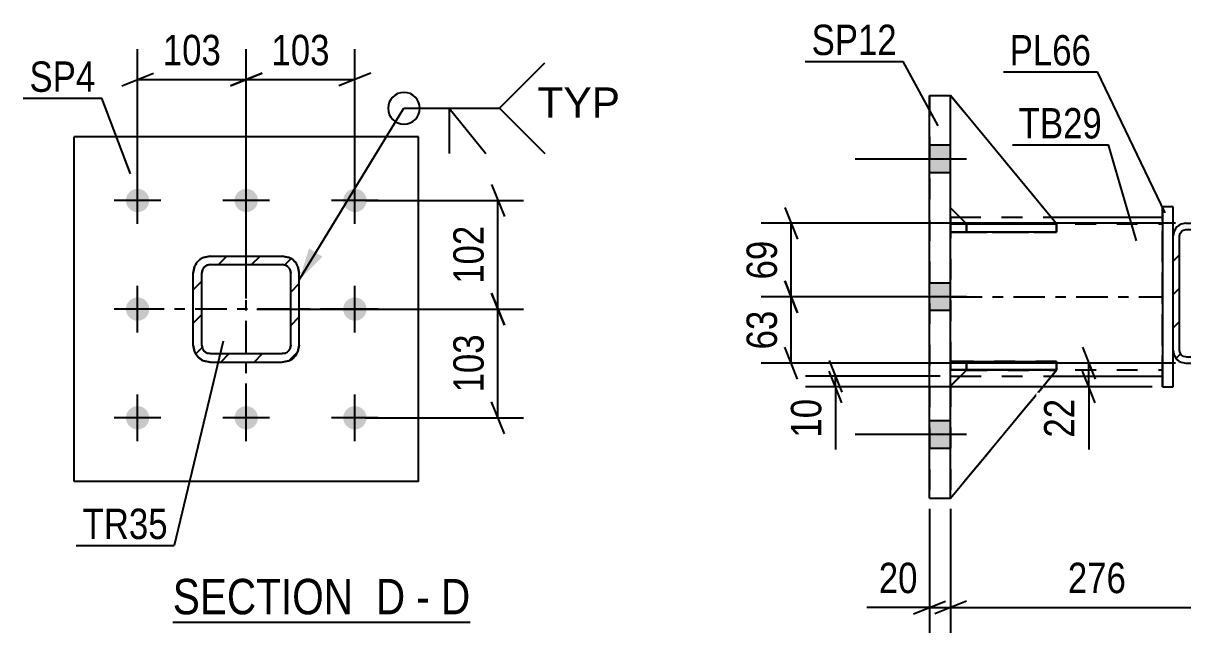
# Model space of a CAD drawing. Header units: millimetres. Extents: x 0 to 841, y 0 to 594.
# Drawn here: x 93.2 to 202.6, y 114.7 to 172.2 of the extents above; entities that cross this region are included whole.
import ezdxf

# ---------------------------------------------------------------- set-up
doc = ezdxf.new("R2010")
doc.units = ezdxf.units.MM
doc.linetypes.add('DXK_LINE_DOT2', pattern=[3.9198, 1.9599, -1.9599])
doc.linetypes.add('DXK_LINE_DOT3', pattern=[5.9187, 2.979, -0.9799, 0.9799, -0.9799])
doc.styles.add('Arial', font='ARIAL.TTF', dxfattribs={"height": 0.2})
doc.styles.add('Arial Narrow', font='ARIALN.TTF', dxfattribs={"height": 0.2})

# ---------------------------------------------------------------- blocks, each defined once
blk = doc.blocks.new('Unknown-247343161-14 - 48028')
at = {"color": 6, "linetype": 'Continuous'}
blk.add_line((107.3, 115.69), (135.37, 115.69), dxfattribs=at)
at = {"color": 0, "linetype": 'Continuous'}
for points in [[(125.41, 116.44), (125.41, 119.94), (107.3, 119.94), (107.3, 116.44)], [(129.22, 116.44), (129.22, 119.94), (126.46, 119.94), (126.46, 116.44)], [(131.55, 116.44), (131.55, 119.94), (130.27, 119.94), (130.27, 116.44)], [(135.37, 116.44), (135.37, 119.94), (132.6, 119.94), (132.6, 116.44)]]:
    blk.add_wipeout(points, dxfattribs=at)
at = {"color": 7, "linetype": 'Continuous', "style": 'Arial Narrow'}
for s, p in [('SECTION ', (107.3, 116.44)), ('D', (126.46, 116.44)), ('D', (132.6, 116.44)), ('-', (130.27, 116.44))]:
    blk.add_text(s, height=3.34, dxfattribs=at).set_placement(p)
blk = doc.blocks.new('Part-247343161-48049 - 48028')
at = {"color": 2, "linetype": 'Continuous'}
for p, q in [((130.48, 161.48), (97.98, 161.48)), ((97.98, 128.98), (97.98, 161.48)), ((130.48, 128.98), (130.48, 161.48)), ((130.48, 128.98), (97.98, 128.98))]:
    blk.add_line(p, q, dxfattribs=at)
blk = doc.blocks.new('Part-247343161-48150 - 48028')
at = {"linetype": 'Continuous'}
h = blk.add_hatch(dxfattribs=at)
h.set_pattern_fill('', scale=0.7, style=0, pattern_type=0)
h.set_pattern_definition([(45, (118.2388, 140.3555), (-1.57154, 1.57154), [])])
h.paths.add_polyline_path([(117.63, 140.23), (118.24, 140.36), (118.76, 140.7), (119.1, 141.22), (119.23, 141.83), (119.23, 148.63), (119.1, 149.25), (118.76, 149.77), (118.24, 150.11), (117.63, 150.23), (110.83, 150.23), (110.21, 150.11), (109.7, 149.77), (109.35, 149.25), (109.23, 148.63), (109.23, 141.83), (109.35, 141.22), (109.7, 140.7), (110.21, 140.36), (110.83, 140.23)])
h.paths.add_polyline_path([(110.83, 141.03), (110.52, 141.09), (110.26, 141.27), (110.09, 141.53), (110.03, 141.83), (110.03, 148.63), (110.09, 148.94), (110.26, 149.2), (110.52, 149.37), (110.83, 149.43), (117.63, 149.43), (117.93, 149.37), (118.19, 149.2), (118.37, 148.94), (118.43, 148.63), (118.43, 141.83), (118.37, 141.53), (118.19, 141.27), (117.93, 141.09), (117.63, 141.03)])
at = {"color": 7, "linetype": 'DXK_LINE_DOT3'}
for p, q in [((114.23, 135.23), (114.23, 155.23)), ((124.23, 145.23), (104.23, 145.23))]:
    blk.add_line(p, q, dxfattribs=at)
at = {"color": 7, "linetype": 'DXK_LINE_DOT2'}
for p, q in [((110.21, 150.11), (110.83, 150.23)), ((110.83, 150.23), (117.63, 150.23)), ((117.63, 150.23), (118.24, 150.11)), ((109.23, 148.63), (109.35, 149.25)), ((110.09, 148.94), (110.03, 148.63)), ((110.83, 149.43), (110.52, 149.37)), ((110.83, 149.43), (117.63, 149.43)), ((117.93, 149.37), (117.63, 149.43)), ((118.43, 148.63), (118.37, 148.94)), ((119.1, 149.25), (119.23, 148.63)), ((109.23, 141.83), (109.23, 148.63)), ((110.03, 141.83), (110.03, 148.63)), ((118.43, 141.83), (118.43, 148.63)), ((119.23, 141.83), (119.23, 148.63)), ((109.35, 141.22), (109.23, 141.83)), ((110.03, 141.83), (110.09, 141.53)), ((118.37, 141.53), (118.43, 141.83)), ((119.23, 141.83), (119.1, 141.22)), ((110.83, 140.23), (110.21, 140.36)), ((110.52, 141.09), (110.83, 141.03)), ((110.83, 141.03), (117.63, 141.03)), ((110.83, 140.23), (117.63, 140.23)), ((117.63, 141.03), (117.93, 141.09)), ((118.24, 140.36), (117.63, 140.23))]:
    blk.add_line(p, q, dxfattribs=at)
at = {"color": 2, "linetype": 'Continuous'}
for p, q in [((110.83, 150.23), (110.21, 150.11)), ((110.83, 150.23), (117.63, 150.23)), ((118.24, 150.11), (117.63, 150.23)), ((109.35, 149.25), (109.23, 148.63)), ((110.03, 148.63), (110.09, 148.94)), ((110.52, 149.37), (110.83, 149.43)), ((110.83, 149.43), (117.63, 149.43)), ((117.63, 149.43), (117.93, 149.37)), ((118.37, 148.94), (118.43, 148.63)), ((119.23, 148.63), (119.1, 149.25)), ((109.23, 141.83), (109.23, 148.63)), ((110.03, 141.83), (110.03, 148.63)), ((118.43, 141.83), (118.43, 148.63)), ((119.23, 141.83), (119.23, 148.63)), ((109.23, 141.83), (109.35, 141.22)), ((110.09, 141.53), (110.03, 141.83)), ((118.43, 141.83), (118.37, 141.53)), ((119.1, 141.22), (119.23, 141.83)), ((110.21, 140.36), (110.83, 140.23)), ((110.83, 141.03), (110.52, 141.09)), ((110.83, 141.03), (117.63, 141.03)), ((110.83, 140.23), (117.63, 140.23)), ((117.93, 141.09), (117.63, 141.03)), ((117.63, 140.23), (118.24, 140.36))]:
    blk.add_line(p, q, dxfattribs=at)
at = {"color": 7, "linetype": 'DXK_LINE_DOT2'}
for centre, radius, start, end in [((110.83, 148.63), 1.6, 112.5, 157.5), ((117.63, 148.63), 1.6, 22.5, 67.5), ((110.83, 148.63), 0.8, 112.5, 157.5), ((117.63, 148.63), 0.8, 22.5, 67.5), ((110.83, 141.83), 1.6, 202.5, 247.5), ((110.83, 141.83), 0.8, 202.5, 247.5), ((117.63, 141.83), 0.8, 292.5, 337.5), ((117.63, 141.83), 1.6, 292.5, 337.5)]:
    blk.add_arc(centre, radius, start, end, dxfattribs=at)
at = {"color": 2, "linetype": 'Continuous'}
for centre, radius, start, end in [((110.83, 148.63), 1.6, 112.5, 157.5), ((117.63, 148.63), 1.6, 22.5, 67.5), ((110.83, 148.63), 0.8, 112.5, 157.5), ((117.63, 148.63), 0.8, 22.5, 67.5), ((110.83, 141.83), 1.6, 202.5, 247.5), ((110.83, 141.83), 0.8, 202.5, 247.5), ((117.63, 141.83), 0.8, 292.5, 337.5), ((117.63, 141.83), 1.6, 292.5, 337.5)]:
    blk.add_arc(centre, radius, start, end, dxfattribs=at)
blk = doc.blocks.new('Bolt-247343161-48155 - 48028')
at = {"linetype": 'Continuous'}
for points in [[(103.98, 154.38, -1), (103.98, 156.58, -1)], [(114.23, 154.38, -1), (114.23, 156.58, -1)], [(124.48, 154.38, -1), (124.48, 156.58, -1)], [(103.98, 144.13, -1), (103.98, 146.33, -1)], [(124.48, 144.13, -1), (124.48, 146.33, -1)], [(103.98, 133.88, -1), (103.98, 136.08, -1)], [(114.23, 133.88, -1), (114.23, 136.08, -1)], [(124.48, 133.88, -1), (124.48, 136.08, -1)]]:
    blk.add_hatch(color=1, dxfattribs=at).paths.add_polyline_path(points)
at = {"color": 1, "linetype": 'Continuous'}
for p, q in [((103.98, 153.28), (103.98, 157.68)), ((114.23, 153.28), (114.23, 157.68)), ((124.48, 153.28), (124.48, 157.68)), ((106.18, 155.48), (101.78, 155.48)), ((116.43, 155.48), (112.03, 155.48)), ((126.68, 155.48), (122.28, 155.48)), ((103.98, 143.03), (103.98, 147.43)), ((124.48, 143.03), (124.48, 147.43)), ((106.18, 145.23), (101.78, 145.23)), ((126.68, 145.23), (122.28, 145.23)), ((103.98, 132.78), (103.98, 137.18)), ((114.23, 132.78), (114.23, 137.18)), ((124.48, 132.78), (124.48, 137.18)), ((106.18, 134.98), (101.78, 134.98)), ((116.43, 134.98), (112.03, 134.98)), ((126.68, 134.98), (122.28, 134.98))]:
    blk.add_line(p, q, dxfattribs=at)
blk = doc.blocks.new('Part-247343161-48251 - 48227')
at = {"color": 2, "linetype": 'Continuous'}
for p, q in [((201.69, 154.89), (200.69, 154.89)), ((200.69, 154.89), (200.69, 137.89)), ((201.69, 137.89), (201.69, 154.89)), ((200.69, 137.89), (201.69, 137.89))]:
    blk.add_line(p, q, dxfattribs=at)
at = {"color": 7, "linetype": 'DXK_LINE_DOT2'}
for p, q in [((200.69, 137.89), (200.69, 154.89)), ((201.69, 137.89), (201.69, 154.89))]:
    blk.add_line(p, q, dxfattribs=at)
blk = doc.blocks.new('Part-247343161-48252 - 48227')
at = {"color": 2, "linetype": 'Continuous'}
for p, q in [((180.69, 153.89), (181.58, 153.89)), ((190.19, 153.89), (200.69, 153.89)), ((180.69, 138.89), (181.6, 138.89)), ((190.2, 138.89), (200.69, 138.89))]:
    blk.add_line(p, q, dxfattribs=at)
at = {"color": 7, "linetype": 'DXK_LINE_DOT2'}
for p, q in [((180.69, 153.89), (180.69, 153.89)), ((180.69, 153.89), (180.69, 138.89)), ((180.69, 138.89), (180.69, 153.89)), ((180.69, 153.89), (180.69, 153.89)), ((180.69, 153.29), (180.69, 153.29)), ((180.69, 153.29), (200.69, 153.29)), ((181.58, 153.89), (190.19, 153.89)), ((200.69, 138.89), (200.69, 153.89)), ((200.69, 138.89), (200.69, 153.89)), ((180.69, 139.49), (180.69, 139.49)), ((180.69, 139.49), (200.69, 139.49)), ((180.69, 138.89), (180.69, 138.89)), ((180.69, 138.89), (180.69, 138.89)), ((181.6, 138.89), (190.2, 138.89))]:
    blk.add_line(p, q, dxfattribs=at)
at = {"color": 7, "linetype": 'DXK_LINE_DOT3'}
blk.add_line((180.69, 146.39), (200.69, 146.39), dxfattribs=at)
blk = doc.blocks.new('Part-247343161-48261 - 48227')
at = {"color": 7, "linetype": 'DXK_LINE_DOT2'}
for p, q in [((182.19, 139.48), (180.69, 137.98)), ((180.69, 127.39), (190.69, 139.48)), ((180.69, 137.98), (182.19, 139.48)), ((190.69, 139.48), (180.69, 127.39)), ((190.69, 139.48), (182.19, 139.48)), ((182.19, 139.48), (182.19, 139.48)), ((182.19, 139.48), (190.69, 139.48)), ((190.69, 139.48), (190.69, 139.48)), ((180.69, 137.98), (180.69, 127.39))]:
    blk.add_line(p, q, dxfattribs=at)
blk = doc.blocks.new('Part-247343161-48262 - 48227')
at = {"color": 2, "linetype": 'Continuous'}
for p, q in [((182.19, 139.48), (180.69, 137.98)), ((180.69, 127.39), (190.69, 139.48)), ((190.69, 139.48), (182.19, 139.48)), ((182.19, 139.48), (182.19, 139.48)), ((190.69, 139.48), (190.69, 139.48))]:
    blk.add_line(p, q, dxfattribs=at)
at = {"color": 7, "linetype": 'DXK_LINE_DOT2'}
for p, q in [((180.69, 137.98), (182.19, 139.48)), ((180.69, 127.39), (190.69, 139.48)), ((182.19, 139.48), (190.69, 139.48)), ((180.69, 137.98), (180.69, 127.39))]:
    blk.add_line(p, q, dxfattribs=at)
blk = doc.blocks.new('Part-247343161-48263 - 48227')
at = {"color": 7, "linetype": 'DXK_LINE_DOT2'}
for p, q in [((180.69, 154.78), (180.69, 165.39)), ((180.69, 165.39), (190.69, 153.28)), ((180.69, 165.39), (190.69, 153.28)), ((182.19, 153.28), (180.69, 154.78)), ((182.19, 153.28), (180.69, 154.78)), ((190.69, 153.28), (182.19, 153.28)), ((182.19, 153.28), (182.19, 153.28)), ((182.19, 153.28), (190.69, 153.28)), ((190.69, 153.28), (190.69, 153.28))]:
    blk.add_line(p, q, dxfattribs=at)
blk = doc.blocks.new('Part-247343161-48264 - 48227')
at = {"color": 2, "linetype": 'Continuous'}
for p, q in [((180.69, 165.39), (180.69, 165.39)), ((190.69, 153.28), (180.69, 165.39)), ((182.18, 153.29), (180.69, 154.78)), ((189.44, 153.28), (190.69, 153.28)), ((190.69, 153.28), (190.69, 153.28))]:
    blk.add_line(p, q, dxfattribs=at)
at = {"color": 7, "linetype": 'DXK_LINE_DOT2'}
for p, q in [((180.69, 165.39), (190.69, 153.28)), ((180.69, 165.39), (180.69, 165.39)), ((180.69, 154.78), (180.69, 165.39)), ((182.19, 153.28), (180.69, 154.78)), ((182.19, 153.28), (182.18, 153.29)), ((190.69, 153.28), (182.19, 153.28)), ((182.19, 153.28), (182.19, 153.28)), ((182.19, 153.28), (189.44, 153.28))]:
    blk.add_line(p, q, dxfattribs=at)
blk = doc.blocks.new('Part-247343161-48265 - 48227')
at = {"color": 7, "linetype": 'DXK_LINE_DOT2'}
for p, q in [((180.69, 140.29), (182.19, 140.29)), ((190.69, 140.29), (180.69, 140.29)), ((180.69, 140.29), (180.69, 140.29)), ((180.69, 140.29), (180.69, 139.49)), ((180.69, 140.29), (180.69, 139.49)), ((182.19, 140.29), (190.69, 140.29)), ((182.19, 140.29), (182.19, 139.49)), ((190.69, 140.29), (190.69, 139.49)), ((182.19, 139.49), (180.69, 139.49)), ((180.69, 139.49), (190.69, 139.49)), ((180.69, 139.49), (180.69, 139.49)), ((190.69, 139.49), (182.19, 139.49))]:
    blk.add_line(p, q, dxfattribs=at)
blk = doc.blocks.new('Part-247343161-48266 - 48227')
at = {"color": 7, "linetype": 'DXK_LINE_DOT2'}
for p, q in [((180.69, 153.29), (182.19, 153.29)), ((190.69, 153.29), (180.69, 153.29)), ((180.69, 153.29), (180.69, 153.29)), ((180.69, 153.29), (180.69, 152.49)), ((180.69, 153.29), (180.69, 152.49)), ((182.19, 153.29), (190.69, 153.29)), ((182.19, 153.29), (182.19, 152.49)), ((190.69, 153.29), (190.69, 152.49)), ((182.19, 152.49), (180.69, 152.49)), ((180.69, 152.49), (190.69, 152.49)), ((180.69, 152.49), (180.69, 152.49)), ((190.69, 152.49), (182.19, 152.49))]:
    blk.add_line(p, q, dxfattribs=at)
blk = doc.blocks.new('Part-247343161-48267 - 48227')
at = {"color": 2, "linetype": 'Continuous'}
for p, q in [((180.69, 139.49), (180.69, 140.29)), ((180.69, 140.29), (190.69, 140.29)), ((180.69, 140.29), (180.69, 140.29)), ((190.69, 139.49), (190.69, 140.29)), ((190.69, 139.49), (180.69, 139.49)), ((180.69, 139.49), (180.69, 139.49))]:
    blk.add_line(p, q, dxfattribs=at)
at = {"color": 7, "linetype": 'DXK_LINE_DOT2'}
for p, q in [((180.69, 139.49), (180.69, 140.29)), ((182.19, 140.29), (180.69, 140.29)), ((182.19, 139.49), (182.19, 140.29)), ((190.69, 140.29), (182.19, 140.29)), ((180.69, 139.49), (182.19, 139.49)), ((182.19, 139.49), (190.69, 139.49))]:
    blk.add_line(p, q, dxfattribs=at)
blk = doc.blocks.new('Part-247343161-48268 - 48227')
at = {"color": 2, "linetype": 'Continuous'}
for p, q in [((180.69, 152.49), (180.69, 153.29)), ((180.69, 153.29), (189.44, 153.29)), ((180.69, 153.29), (180.69, 153.29)), ((190.69, 153.29), (190.68, 153.29)), ((190.69, 152.49), (190.69, 153.29)), ((190.69, 152.49), (180.69, 152.49)), ((180.69, 152.49), (180.69, 152.49))]:
    blk.add_line(p, q, dxfattribs=at)
at = {"color": 7, "linetype": 'DXK_LINE_DOT2'}
for p, q in [((180.69, 152.49), (180.69, 153.29)), ((182.19, 153.29), (180.69, 153.29)), ((182.19, 152.49), (182.19, 153.29)), ((182.19, 153.29), (190.68, 153.29)), ((180.69, 152.49), (182.19, 152.49)), ((182.19, 152.49), (190.69, 152.49))]:
    blk.add_line(p, q, dxfattribs=at)
blk = doc.blocks.new('Part-247343161-48269 - 48227')
at = {"color": 2, "linetype": 'Continuous'}
for p, q in [((178.69, 165.39), (178.69, 165.39)), ((178.69, 165.39), (180.69, 165.39)), ((178.69, 127.39), (178.69, 165.39)), ((180.69, 127.39), (180.69, 165.39)), ((178.69, 127.39), (178.69, 127.39)), ((178.69, 127.39), (180.69, 127.39))]:
    blk.add_line(p, q, dxfattribs=at)
at = {"color": 7, "linetype": 'DXK_LINE_DOT2'}
for p, q in [((178.69, 165.39), (178.69, 127.39)), ((180.69, 127.39), (180.69, 165.39))]:
    blk.add_line(p, q, dxfattribs=at)
blk = doc.blocks.new('Part-247343161-48348 - 48227')
at = {"linetype": 'Continuous'}
h = blk.add_hatch(dxfattribs=at)
h.set_pattern_fill('', scale=0.7, style=0, pattern_type=0)
h.set_pattern_definition([(45, (214.1521, 140.2181), (-1.57154, 1.57154), [])])
h.paths.add_polyline_path([(213.69, 140.13), (214.15, 140.22), (214.54, 140.48), (214.8, 140.87), (214.89, 141.33), (214.89, 152.13), (214.8, 152.59), (214.54, 152.98), (214.15, 153.24), (213.69, 153.33), (202.89, 153.33), (202.43, 153.24), (202.04, 152.98), (201.78, 152.59), (201.69, 152.13), (201.69, 141.33), (201.78, 140.87), (202.04, 140.48), (202.43, 140.22), (202.89, 140.13)])
h.paths.add_polyline_path([(202.89, 140.73), (202.66, 140.77), (202.47, 140.9), (202.34, 141.1), (202.29, 141.33), (202.29, 152.13), (202.34, 152.36), (202.47, 152.55), (202.66, 152.68), (202.89, 152.73), (213.69, 152.73), (213.92, 152.68), (214.12, 152.55), (214.25, 152.36), (214.29, 152.13), (214.29, 141.33), (214.25, 141.1), (214.12, 140.9), (213.92, 140.77), (213.69, 140.73)])
blk.add_hatch(color=30, dxfattribs=at).paths.add_polyline_path([(208.29, 146.63, -1), (208.29, 146.83, -1)])
at = {"color": 2, "linetype": 'Continuous'}
for p, q in [((202.89, 153.33), (202.43, 153.24)), ((202.89, 153.33), (213.69, 153.33)), ((214.15, 153.24), (213.69, 153.33)), ((201.78, 152.59), (201.69, 152.13)), ((201.69, 141.33), (201.69, 152.13)), ((202.29, 152.13), (202.34, 152.36)), ((202.29, 141.33), (202.29, 152.13)), ((202.34, 152.36), (202.47, 152.55)), ((202.47, 152.55), (202.66, 152.68)), ((202.66, 152.68), (202.89, 152.73)), ((202.89, 152.73), (213.69, 152.73)), ((213.69, 152.73), (213.92, 152.68)), ((213.92, 152.68), (214.12, 152.55)), ((214.12, 152.55), (214.25, 152.36)), ((214.25, 152.36), (214.29, 152.13)), ((214.29, 141.33), (214.29, 152.13)), ((214.89, 152.13), (214.8, 152.59)), ((214.89, 141.33), (214.89, 152.13)), ((201.69, 141.33), (201.78, 140.87)), ((202.34, 141.1), (202.29, 141.33)), ((214.29, 141.33), (214.25, 141.1)), ((214.8, 140.87), (214.89, 141.33)), ((202.47, 140.9), (202.34, 141.1)), ((202.43, 140.22), (202.89, 140.13)), ((202.66, 140.77), (202.47, 140.9)), ((202.89, 140.73), (202.66, 140.77)), ((202.89, 140.73), (213.69, 140.73)), ((202.89, 140.13), (213.69, 140.13)), ((213.92, 140.77), (213.69, 140.73)), ((213.69, 140.13), (214.15, 140.22)), ((214.12, 140.9), (213.92, 140.77)), ((214.25, 141.1), (214.12, 140.9))]:
    blk.add_line(p, q, dxfattribs=at)
at = {"color": 7, "linetype": 'DXK_LINE_DOT3'}
blk.add_line((208.29, 146.73), (208.29, 146.73), dxfattribs=at)
at = {"color": 30, "linetype": 'DXK_LINE_DOT3'}
blk.add_line((208.29, 146.73), (208.29, 146.73), dxfattribs=at)
at = {"color": 30, "linetype": 'Continuous'}
blk.add_circle((208.29, 146.73), 0.1, dxfattribs=at)
at = {"color": 2, "linetype": 'Continuous'}
for centre, start, end in [((202.89, 152.13), 112.5, 157.5), ((213.69, 152.13), 22.5, 67.5), ((202.89, 141.33), 202.5, 247.5), ((213.69, 141.33), 292.5, 337.5)]:
    blk.add_arc(centre, 1.2, start, end, dxfattribs=at)
blk = doc.blocks.new('Bolt-247343161-48355 - 48227')
at = {"linetype": 'Continuous'}
for points in [[(180.69, 158.09), (180.69, 160.69), (178.69, 160.69), (178.69, 158.09)], [(180.69, 158.09), (180.69, 160.69), (178.69, 160.69), (178.69, 158.09)], [(180.69, 158.09), (180.69, 160.69), (178.69, 160.69), (178.69, 158.09)], [(180.69, 145.09), (180.69, 147.69), (178.69, 147.69), (178.69, 145.09)], [(180.69, 145.09), (180.69, 147.69), (178.69, 147.69), (178.69, 145.09)], [(180.69, 132.09), (180.69, 134.69), (178.69, 134.69), (178.69, 132.09)], [(180.69, 132.09), (180.69, 134.69), (178.69, 134.69), (178.69, 132.09)], [(180.69, 132.09), (180.69, 134.69), (178.69, 134.69), (178.69, 132.09)]]:
    blk.add_hatch(color=1, dxfattribs=at).paths.add_polyline_path(points)
at = {"color": 1, "linetype": 'Continuous'}
for p, q in [((180.69, 160.69), (178.69, 160.69)), ((180.69, 160.69), (178.69, 160.69)), ((180.69, 160.69), (178.69, 160.69)), ((182.19, 159.39), (171.69, 159.39)), ((182.19, 159.39), (171.69, 159.39)), ((182.19, 159.39), (171.69, 159.39)), ((180.69, 158.09), (178.69, 158.09)), ((180.69, 158.09), (178.69, 158.09)), ((180.69, 158.09), (178.69, 158.09)), ((180.69, 147.69), (178.69, 147.69)), ((180.69, 147.69), (178.69, 147.69)), ((182.19, 146.39), (171.69, 146.39)), ((182.19, 146.39), (171.69, 146.39)), ((180.69, 145.09), (178.69, 145.09)), ((180.69, 145.09), (178.69, 145.09)), ((180.69, 134.69), (178.69, 134.69)), ((180.69, 134.69), (178.69, 134.69)), ((180.69, 134.69), (178.69, 134.69)), ((182.19, 133.39), (171.69, 133.39)), ((182.19, 133.39), (171.69, 133.39)), ((182.19, 133.39), (171.69, 133.39)), ((180.69, 132.09), (178.69, 132.09)), ((180.69, 132.09), (178.69, 132.09)), ((180.69, 132.09), (178.69, 132.09))]:
    blk.add_line(p, q, dxfattribs=at)
blk = doc.blocks.new('StraightDimension-247343161-49465 - 48028')
at = {"color": 7, "linetype": 'Continuous'}
for p, q in [((137.38, 156.98), (138.58, 153.98)), ((125.48, 155.48), (140.38, 155.48)), ((137.98, 145.23), (137.98, 155.48)), ((138.58, 143.73), (137.38, 146.73)), ((115.23, 145.23), (140.38, 145.23))]:
    blk.add_line(p, q, dxfattribs=at)
at = {"color": 0}
blk.add_wipeout([(137.23, 153.7), (133.03, 153.7), (133.03, 147.02), (137.23, 147.02)], dxfattribs=at)
at = {"color": 3, "style": 'Arial Narrow'}
blk.add_text('102', height=2.863, rotation=90.0002, dxfattribs=at).set_placement((136.63, 147.62))
blk = doc.blocks.new('StraightDimension-247343161-49370 - 48028')
at = {"color": 7, "linetype": 'Continuous'}
for p, q in [((114.23, 146.23), (114.23, 169.74)), ((124.48, 156.48), (124.48, 169.74)), ((112.73, 166.29), (115.73, 167.49)), ((125.98, 167.49), (122.98, 166.29)), ((114.23, 166.89), (124.48, 166.89))]:
    blk.add_line(p, q, dxfattribs=at)
at = {"color": 0}
blk.add_wipeout([(122.69, 167.64), (122.69, 171.84), (116.01, 171.84), (116.01, 167.64)], dxfattribs=at)
at = {"color": 3, "style": 'Arial Narrow'}
blk.add_text('103', height=2.863, dxfattribs=at).set_placement((116.61, 168.24))
blk = doc.blocks.new('StraightDimension-247343161-49371 - 48028')
at = {"color": 7, "linetype": 'Continuous'}
for p, q in [((103.98, 156.48), (103.98, 169.74)), ((114.23, 146.23), (114.23, 169.74)), ((102.48, 166.29), (105.48, 167.49)), ((115.73, 167.49), (112.73, 166.29)), ((103.98, 166.89), (114.23, 166.89))]:
    blk.add_line(p, q, dxfattribs=at)
at = {"color": 0}
blk.add_wipeout([(112.44, 167.64), (112.44, 171.84), (105.76, 171.84), (105.76, 167.64)], dxfattribs=at)
at = {"color": 3, "style": 'Arial Narrow'}
blk.add_text('103', height=2.863, dxfattribs=at).set_placement((106.36, 168.24))
blk = doc.blocks.new('StraightDimension-247343161-49466 - 48028')
at = {"color": 7, "linetype": 'Continuous'}
for p, q in [((137.38, 146.73), (138.58, 143.73)), ((115.23, 145.23), (140.38, 145.23)), ((137.98, 134.98), (137.98, 145.23)), ((138.58, 133.48), (137.38, 136.48)), ((125.48, 134.98), (140.38, 134.98))]:
    blk.add_line(p, q, dxfattribs=at)
at = {"color": 0}
blk.add_wipeout([(137.23, 143.45), (133.03, 143.45), (133.03, 136.77), (137.23, 136.77)], dxfattribs=at)
at = {"color": 3, "style": 'Arial Narrow'}
blk.add_text('103', height=2.863, rotation=90.0002, dxfattribs=at).set_placement((136.63, 137.37))
blk = doc.blocks.new('StraightDimension-247343161-49528 - 48227')
at = {"color": 7, "linetype": 'Continuous'}
for p, q in [((165.05, 154.83), (166.25, 151.83)), ((201.89, 153.33), (162.8, 153.33)), ((165.65, 146.39), (165.65, 153.33)), ((166.25, 144.89), (165.05, 147.89)), ((172.56, 146.39), (162.8, 146.39))]:
    blk.add_line(p, q, dxfattribs=at)
at = {"color": 0}
blk.add_wipeout([(164.9, 152.28), (160.7, 152.28), (160.7, 147.43), (164.9, 147.43)], dxfattribs=at)
at = {"color": 3, "style": 'Arial Narrow'}
blk.add_text('69', height=2.863, rotation=90.0002, dxfattribs=at).set_placement((164.3, 148.03))
blk = doc.blocks.new('StraightDimension-247343161-50728 - 48227')
at = {"color": 7, "linetype": 'Continuous'}
for p, q in [((178.69, 126.39), (178.69, 114.69)), ((180.69, 126.39), (180.69, 114.69)), ((178.69, 117.09), (172.78, 117.09)), ((178.69, 117.09), (172.78, 117.09)), ((177.19, 116.49), (180.19, 117.69)), ((178.69, 117.09), (180.69, 117.09)), ((182.19, 117.69), (179.19, 116.49))]:
    blk.add_line(p, q, dxfattribs=at)
at = {"color": 0}
blk.add_wipeout([(178.17, 117.84), (178.17, 122.04), (173.31, 122.04), (173.31, 117.84)], dxfattribs=at)
at = {"color": 3, "style": 'Arial Narrow'}
blk.add_text('20', height=2.863, dxfattribs=at).set_placement((173.91, 118.44))
blk = doc.blocks.new('StraightDimension-247343161-49591 - 48227')
at = {"color": 7, "linetype": 'Continuous'}
for p, q in [((169.23, 140.39), (170.43, 137.39)), ((170.43, 136.39), (169.23, 139.39)), ((179.69, 138.89), (166.98, 138.89)), ((199.69, 137.89), (166.98, 137.89)), ((169.83, 137.89), (169.83, 138.89)), ((169.83, 137.89), (169.83, 131.98)), ((169.83, 137.89), (169.83, 131.98))]:
    blk.add_line(p, q, dxfattribs=at)
at = {"color": 0}
blk.add_wipeout([(169.08, 137.36), (164.88, 137.36), (164.88, 132.51), (169.08, 132.51)], dxfattribs=at)
at = {"color": 3, "style": 'Arial Narrow'}
blk.add_text('10', height=2.863, rotation=90.0002, dxfattribs=at).set_placement((168.48, 133.11))
blk = doc.blocks.new('StraightDimension-247343161-50727 - 48227')
at = {"color": 7, "linetype": 'Continuous'}
for p, q in [((208.29, 145.73), (208.29, 114.69)), ((180.69, 126.39), (180.69, 114.69)), ((182.19, 117.69), (179.19, 116.49)), ((180.69, 117.09), (208.29, 117.09)), ((206.79, 116.49), (209.79, 117.69))]:
    blk.add_line(p, q, dxfattribs=at)
at = {"color": 0}
blk.add_wipeout([(197.83, 117.84), (197.83, 122.04), (191.15, 122.04), (191.15, 117.84)], dxfattribs=at)
at = {"color": 3, "style": 'Arial Narrow'}
blk.add_text('276', height=2.863, dxfattribs=at).set_placement((191.75, 118.44))
blk = doc.blocks.new('StraightDimension-247343161-49529 - 48227')
at = {"color": 7, "linetype": 'Continuous'}
for p, q in [((165.05, 147.89), (166.25, 144.89)), ((172.56, 146.39), (162.8, 146.39)), ((165.65, 140.13), (165.65, 146.39)), ((166.25, 138.63), (165.05, 141.63)), ((201.89, 140.13), (162.8, 140.13))]:
    blk.add_line(p, q, dxfattribs=at)
at = {"color": 0}
blk.add_wipeout([(164.9, 145.68), (160.7, 145.68), (160.7, 140.83), (164.9, 140.83)], dxfattribs=at)
at = {"color": 3, "style": 'Arial Narrow'}
blk.add_text('63', height=2.863, rotation=90.0002, dxfattribs=at).set_placement((164.3, 141.43))
blk = doc.blocks.new('StraightDimension-247343161-49568 - 48227')
at = {"color": 7, "linetype": 'Continuous'}
for p, q in [((193.12, 141.63), (194.32, 138.63)), ((201.89, 140.13), (190.87, 140.13)), ((193.72, 137.89), (193.72, 140.13)), ((194.32, 136.39), (193.12, 139.39)), ((199.69, 137.89), (190.87, 137.89)), ((193.72, 137.89), (193.72, 131.98)), ((193.72, 137.89), (193.72, 131.98))]:
    blk.add_line(p, q, dxfattribs=at)
at = {"color": 0}
blk.add_wipeout([(192.97, 137.36), (188.77, 137.36), (188.77, 132.51), (192.97, 132.51)], dxfattribs=at)
at = {"color": 3, "style": 'Arial Narrow'}
blk.add_text('22', height=2.863, rotation=90.0002, dxfattribs=at).set_placement((192.37, 133.11))
blk = doc.blocks.new('Mark-247343161-49457 - 48028')
at = {"color": 30, "linetype": 'Continuous'}
for p in [(112.04, 142.22), (98.19, 122.94)]:
    blk.add_line(p, (107.43, 122.94), dxfattribs=at)
at = {"color": 0}
blk.add_wipeout([(106.83, 123.54), (106.83, 126.54), (98.79, 126.54), (98.79, 123.54)], dxfattribs=at)
blk.add_wipeout([(106.83, 123.54), (106.83, 126.54), (98.79, 126.54), (98.79, 123.54)], dxfattribs=at)
at = {"color": 3, "style": 'Arial Narrow'}
blk.add_text('TR35', height=2.863, dxfattribs=at).set_placement((98.79, 123.54))
blk = doc.blocks.new('Mark-247343161-49513 - 48028')
at = {"color": 30, "linetype": 'Continuous'}
for p in [(93.18, 165.13), (103.3, 158)]:
    blk.add_line(p, (100.6, 165.13), dxfattribs=at)
at = {"color": 0}
blk.add_wipeout([(100, 165.73), (100, 168.73), (93.78, 168.73), (93.78, 165.73)], dxfattribs=at)
blk.add_wipeout([(100, 165.73), (100, 168.73), (93.78, 168.73), (93.78, 165.73)], dxfattribs=at)
at = {"color": 3, "style": 'Arial Narrow'}
blk.add_text('SP4', height=2.863, dxfattribs=at).set_placement((93.78, 165.73))
blk = doc.blocks.new('WeldMark-247343161-49662 - 48028')
at = {"linetype": 'Continuous'}
blk.add_hatch(color=30, dxfattribs=at).paths.add_polyline_path([(121.43, 150.17), (119.23, 148), (120.15, 150.95)])
at = {"color": 30, "linetype": 'Continuous'}
for p, q in [((119.23, 148), (129.11, 164.18)), ((129.11, 164.18), (138.11, 164.18))]:
    blk.add_line(p, q, dxfattribs=at)
at = {"color": 3, "linetype": 'Continuous'}
for q in [(136.82, 159.9), (133.39, 159.9)]:
    blk.add_line((133.39, 164.18), q, dxfattribs=at)
for start, end in [(90, 270), (270, 90)]:
    blk.add_arc((129.11, 164.18), 1.5, start, end, dxfattribs=at)
at = {"color": 0, "linetype": 'Continuous'}
blk.add_wipeout([(149.48, 163.28), (149.48, 166.28), (141.71, 166.28), (141.71, 163.28)], dxfattribs=at)
blk.add_wipeout([(149.48, 163.28), (149.48, 166.28), (141.71, 166.28), (141.71, 163.28)], dxfattribs=at)
at = {"color": 3, "linetype": 'Continuous'}
for q in [(142.39, 168.47), (142.39, 159.9)]:
    blk.add_line((138.11, 164.18), q, dxfattribs=at)
at = {"color": 3, "linetype": 'Continuous', "style": 'Arial'}
blk.add_text('TYP', height=2.865, dxfattribs=at).set_placement((141.71, 163.28))
blk = doc.blocks.new('Mark-247343161-49617 - 48227')
at = {"color": 30, "linetype": 'Continuous'}
for p in [(186.51, 160.73), (198.21, 151.66)]:
    blk.add_line(p, (195.57, 160.73), dxfattribs=at)
at = {"color": 0}
blk.add_wipeout([(194.97, 161.33), (194.97, 164.33), (187.11, 164.33), (187.11, 161.33)], dxfattribs=at)
blk.add_wipeout([(194.97, 161.33), (194.97, 164.33), (187.11, 164.33), (187.11, 161.33)], dxfattribs=at)
at = {"color": 3, "style": 'Arial Narrow'}
blk.add_text('TB29', height=2.863, dxfattribs=at).set_placement((187.11, 161.33))
blk = doc.blocks.new('Mark-247343161-49614 - 48227')
at = {"color": 30, "linetype": 'Continuous'}
for p in [(185.66, 167.62), (200.92, 154.32)]:
    blk.add_line(p, (194.53, 167.62), dxfattribs=at)
at = {"color": 0}
blk.add_wipeout([(193.93, 168.22), (193.93, 171.22), (186.26, 171.22), (186.26, 168.22)], dxfattribs=at)
blk.add_wipeout([(193.93, 168.22), (193.93, 171.22), (186.26, 171.22), (186.26, 168.22)], dxfattribs=at)
at = {"color": 3, "style": 'Arial Narrow'}
blk.add_text('PL66', height=2.863, dxfattribs=at).set_placement((186.26, 168.22))
blk = doc.blocks.new('Mark-247343161-49620 - 48227')
at = {"color": 30, "linetype": 'Continuous'}
for p in [(166.97, 168.6), (179.52, 162.52)]:
    blk.add_line(p, (176.21, 168.6), dxfattribs=at)
at = {"color": 0}
blk.add_wipeout([(175.61, 169.2), (175.61, 172.2), (167.57, 172.2), (167.57, 169.2)], dxfattribs=at)
blk.add_wipeout([(175.61, 169.2), (175.61, 172.2), (167.57, 172.2), (167.57, 169.2)], dxfattribs=at)
at = {"color": 3, "style": 'Arial Narrow'}
blk.add_text('SP12', height=2.863, dxfattribs=at).set_placement((167.57, 169.2))

msp = doc.modelspace()

# ---------------------------------------------------------------- block references
for name in ['Part-247343161-48269 - 48227', 'Part-247343161-48263 - 48227', 'Part-247343161-48264 - 48227', 'Part-247343161-48049 - 48028', 'Bolt-247343161-48355 - 48227', 'Bolt-247343161-48155 - 48028', 'Part-247343161-48150 - 48028', 'Part-247343161-48251 - 48227', 'Part-247343161-48252 - 48227', 'Part-247343161-48266 - 48227', 'Part-247343161-48268 - 48227', 'Part-247343161-48348 - 48227', 'Part-247343161-48265 - 48227', 'Part-247343161-48267 - 48227', 'Part-247343161-48261 - 48227', 'Part-247343161-48262 - 48227', 'StraightDimension-247343161-50728 - 48227', 'Unknown-247343161-14 - 48028']:
    msp.add_blockref(name, (0, 0))

# ---------------------------------------------------------------- next in the draw order: block references
for name in ['Mark-247343161-49620 - 48227', 'StraightDimension-247343161-49465 - 48028', 'StraightDimension-247343161-49528 - 48227', 'Mark-247343161-49457 - 48028', 'StraightDimension-247343161-49591 - 48227']:
    msp.add_blockref(name, (0, 0))

# ---------------------------------------------------------------- next in the draw order: block references
for name in ['StraightDimension-247343161-49370 - 48028', 'Mark-247343161-49617 - 48227', 'StraightDimension-247343161-50727 - 48227']:
    msp.add_blockref(name, (0, 0))

# ---------------------------------------------------------------- next in the draw order: block references
for name in ['StraightDimension-247343161-49371 - 48028', 'Mark-247343161-49614 - 48227', 'WeldMark-247343161-49662 - 48028', 'StraightDimension-247343161-49529 - 48227']:
    msp.add_blockref(name, (0, 0))

# ---------------------------------------------------------------- next in the draw order: block references
for name in ['Mark-247343161-49513 - 48028', 'StraightDimension-247343161-49466 - 48028', 'StraightDimension-247343161-49568 - 48227']:
    msp.add_blockref(name, (0, 0))

doc.saveas('drawing.dxf')
